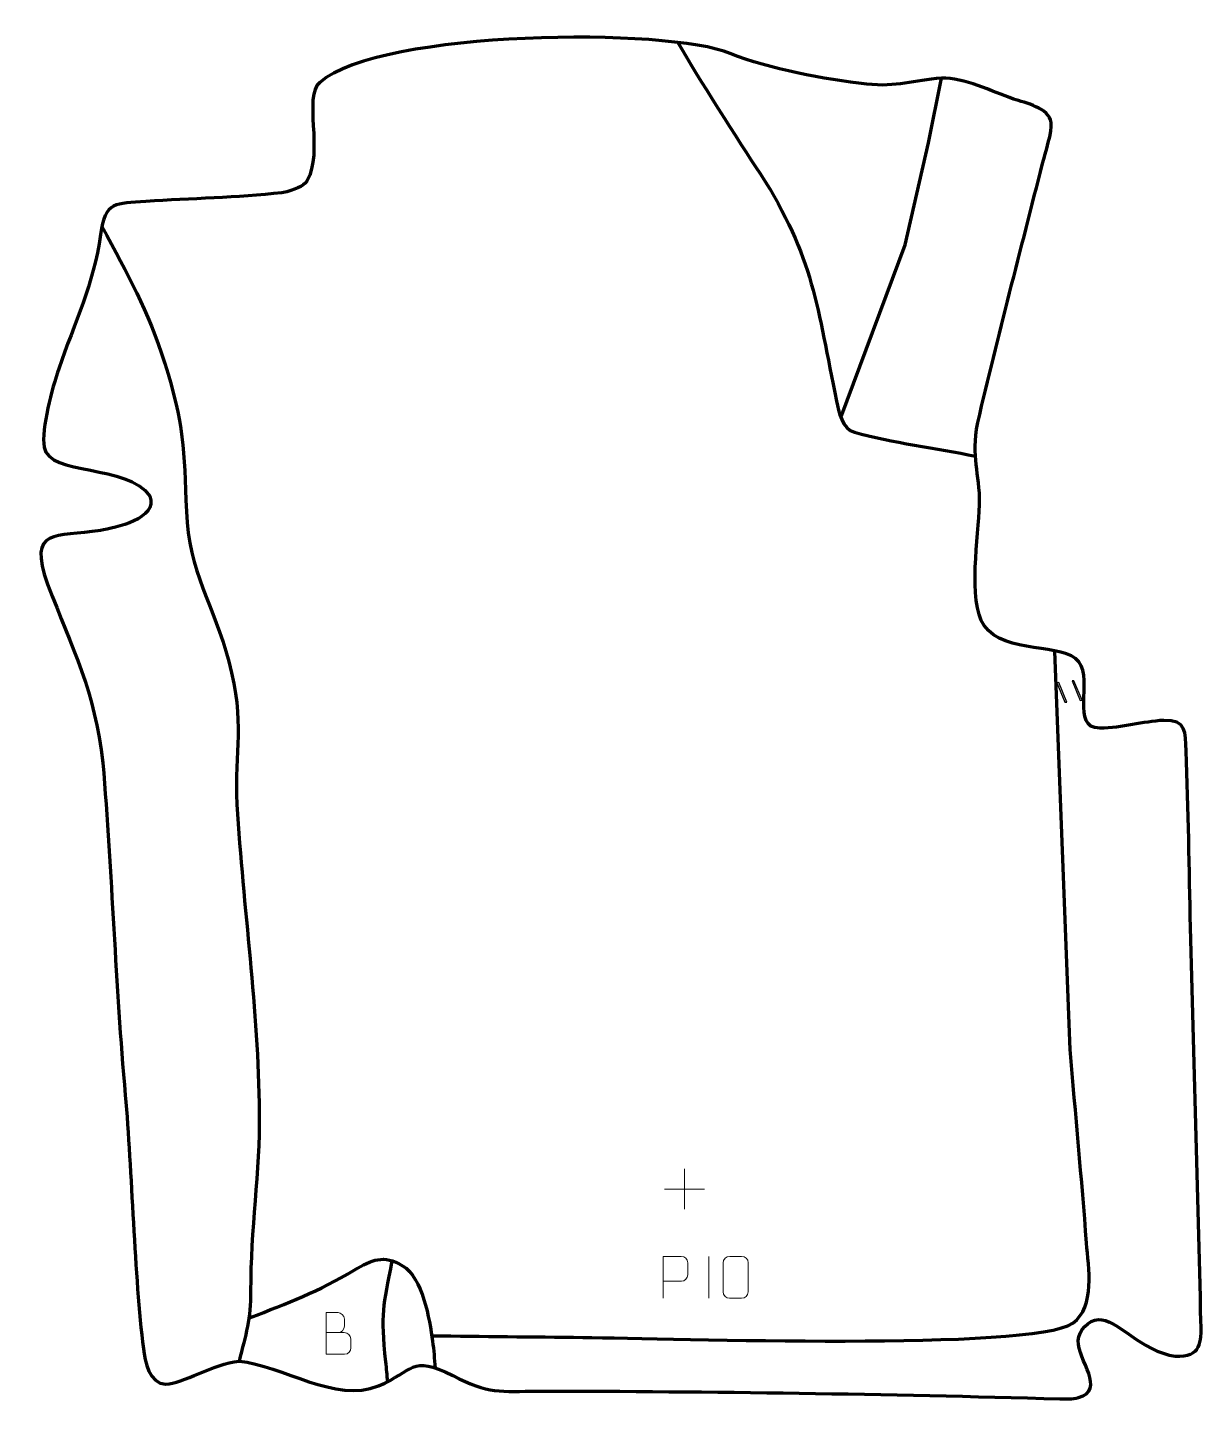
# Model space of a CAD drawing. Header units: millimetres. Extents: x 929 to 1631, y 106 to 929.
import ezdxf

# ---------------------------------------------------------------- set-up
doc = ezdxf.new("R2010")
doc.units = ezdxf.units.MM
doc.header["$MEASUREMENT"] = 0
doc.layers.add('layer 2', color=7, linetype='Continuous')
doc.layers.add('layer 3', color=7, linetype='Continuous')

msp = doc.modelspace()

# ---------------------------------------------------------------- linework, layer by layer
at = {"layer": 'layer 2', "color": 142, "lineweight": 158}
for points, knots in [([(1317.976, 919.844), (1329.7775, 899.3737), (1354.3459, 860.8866), (1367.2331, 841.3209), (1367.2331, 841.3209), (1399.5728, 791.2477), (1401.2577, 761.1545), (1412.9656, 705.186), (1412.9656, 705.186), (1414.3381, 698.6252), (1416.1899, 688.6988), (1423.6509, 686.6653), (1423.6509, 686.6653), (1445.636, 680.6733), (1473.1605, 676.8851), (1495.9913, 672.4217)], [0, 0, 0, 0, 0.2, 0.2, 0.2, 0.2, 0.4, 0.4, 0.4, 0.4, 0.6, 0.6, 0.6, 0.6, 1, 1, 1, 1]), ([(1415.469, 695.4264), (1415.469, 695.4264), (1454.0404, 798.6846), (1454.0404, 798.6846), (1454.0404, 798.6846), (1454.0404, 798.6846), (1467.8862, 859.7292), (1467.8862, 859.7292), (1467.8862, 859.7292), (1467.8862, 859.7292), (1475.7363, 898.4191), (1475.7363, 898.4191)], [0, 0, 0, 0, 0.25, 0.25, 0.25, 0.25, 0.5, 0.5, 0.5, 0.5, 1, 1, 1, 1]), ([(973.4344, 809.7101), (989.3172, 780.2699), (1000.7345, 760.3069), (1011.0522, 727.8248), (1011.0522, 727.8248), (1022.4684, 691.8847), (1022.5723, 676.2907), (1024.0027, 639.3201), (1024.0027, 639.3201), (1025.4063, 603.0449), (1040.6118, 583.1621), (1049.3902, 549.6215), (1049.3902, 549.6215), (1059.301, 511.7539), (1052.6583, 497.2472), (1054.2226, 464.0439), (1054.2226, 464.0439), (1057.9552, 402.3248), (1066.9568, 341.8582), (1067.6152, 279.6282), (1067.6152, 279.6282), (1067.9805, 245.0997), (1062.2905, 209.1222), (1062.4443, 173.208), (1062.4443, 173.208), (1062.6189, 156.5939), (1059.5264, 146.8277), (1055.5303, 131.1268)], [0, 0, 0, 0, 0.125, 0.125, 0.125, 0.125, 0.25, 0.25, 0.25, 0.25, 0.375, 0.375, 0.375, 0.375, 0.5, 0.5, 0.5, 0.5, 0.625, 0.625, 0.625, 0.625, 0.75, 0.75, 0.75, 0.75, 1, 1, 1, 1]), ([(1170.9876, 146.2957), (1201.0578, 145.9749), (1231.1281, 145.6541), (1261.1982, 145.3333), (1261.1982, 145.3333), (1313.6915, 144.7734), (1529.4484, 137.2121), (1554.2508, 153.8054), (1554.2508, 153.8054), (1567.9225, 163.8569), (1563.6246, 186.9015), (1562.5057, 201.7523), (1562.5057, 201.7523), (1559.6022, 240.2857), (1555.9474, 279.0729), (1552.6233, 317.5737), (1552.6233, 317.5737), (1552.6233, 317.5737), (1543.5909, 555.6183), (1543.5909, 555.6183)], [0, 0, 0, 0, 0.16666667, 0.16666667, 0.16666667, 0.16666667, 0.33333333, 0.33333333, 0.33333333, 0.33333333, 0.5, 0.5, 0.5, 0.5, 0.66666667, 0.66666667, 0.66666667, 0.66666667, 1, 1, 1, 1]), ([(1061.8502, 156.9786), (1085.0495, 166.2169), (1102.6959, 172.4702), (1124.4411, 185.5993), (1124.4411, 185.5993), (1134.8007, 191.8542), (1142.1107, 195.018), (1153.3676, 188.2029), (1153.3676, 188.2029), (1165.3682, 180.9376), (1169.3973, 156.2462), (1171.2678, 143.1191), (1171.2678, 143.1191), (1172.0254, 137.8025), (1172.3768, 132.4381), (1172.7376, 127.0833)], [0, 0, 0, 0, 0.2, 0.2, 0.2, 0.2, 0.4, 0.4, 0.4, 0.4, 0.6, 0.6, 0.6, 0.6, 1, 1, 1, 1]), ([(1146.9831, 191.261), (1141.5782, 163.1686), (1140.114, 160.2687), (1143.1217, 130.7535), (1143.1217, 130.7535), (1143.5282, 126.7651), (1143.9281, 122.7812), (1144.2979, 118.7892)], [0, 0, 0, 0, 0.33333333, 0.33333333, 0.33333333, 0.33333333, 1, 1, 1, 1])]:
    msp.add_open_spline(points, degree=3, knots=knots, dxfattribs=at)
at = {"layer": 'layer 2', "color": 142}
for points in [[(1549.5823, 525.1644), (1549.5823, 525.1644), (1544.785, 536.8291), (1544.785, 536.8291), (1544.785, 536.8291), (1544.785, 536.8291), (1545.9316, 536.9644), (1545.9316, 536.9644), (1545.9316, 536.9644), (1545.9316, 536.9644), (1550.7289, 525.2997), (1550.7289, 525.2997), (1550.7289, 525.2997), (1550.7289, 525.2997), (1549.5823, 525.1644), (1549.5823, 525.1644)], [(1558.6403, 526.233), (1558.6403, 526.233), (1553.843, 537.8977), (1553.843, 537.8977), (1553.843, 537.8977), (1553.843, 537.8977), (1554.9896, 538.0329), (1554.9896, 538.0329), (1554.9896, 538.0329), (1554.9896, 538.0329), (1559.7869, 526.3682), (1559.7869, 526.3682), (1559.7869, 526.3682), (1559.7869, 526.3682), (1558.6403, 526.233), (1558.6403, 526.233)]]:
    msp.add_open_spline(points, degree=3, knots=[0, 0, 0, 0, 0.2, 0.2, 0.2, 0.2, 0.4, 0.4, 0.4, 0.4, 0.6, 0.6, 0.6, 0.6, 1, 1, 1, 1], dxfattribs=at)
at = {"layer": 'layer 2', "color": 250, "lineweight": 9}
for points in [[(1321.9156, 246.0703), (1321.9156, 246.0703), (1321.9156, 222.0924), (1321.9156, 222.0924)], [(1309.9267, 234.0813), (1309.9267, 234.0813), (1333.9046, 234.0813), (1333.9046, 234.0813)], [(1336.6046, 193.7527), (1336.6046, 193.7527), (1336.6046, 168.7786), (1336.6046, 168.7786)]]:
    msp.add_open_spline(points, degree=3, dxfattribs=at)
for points, knots in [([(1309.2725, 168.7888), (1309.2725, 168.7888), (1309.2725, 193.7424), (1309.2725, 193.7424), (1309.2725, 193.7424), (1312.8675, 193.7424), (1316.4628, 193.7424), (1320.0582, 193.7424), (1320.0582, 193.7424), (1322.3834, 193.7045), (1323.9408, 192.2144), (1323.9366, 189.8483), (1323.9366, 189.8483), (1323.9362, 187.8126), (1323.9362, 184.7533), (1323.9366, 182.7173), (1323.9366, 182.7173), (1323.9301, 180.8419), (1322.1179, 178.9), (1320.1083, 178.8809), (1320.1083, 178.8809), (1320.1083, 178.8809), (1309.2725, 178.8809), (1309.2725, 178.8809)], [0, 0, 0, 0, 0.14285714, 0.14285714, 0.14285714, 0.14285714, 0.28571429, 0.28571429, 0.28571429, 0.28571429, 0.42857143, 0.42857143, 0.42857143, 0.42857143, 0.57142857, 0.57142857, 0.57142857, 0.57142857, 0.71428571, 0.71428571, 0.71428571, 0.71428571, 1, 1, 1, 1]), ([(1349.0239, 193.7649), (1351.39, 193.7649), (1353.7565, 193.7649), (1356.123, 193.7649), (1356.123, 193.7649), (1358.1035, 193.8005), (1360.1295, 192.3062), (1360.1566, 189.8641), (1360.1566, 189.8641), (1360.1562, 184.1067), (1360.1562, 178.3489), (1360.1566, 172.5907), (1360.1566, 172.5907), (1360.0145, 170.2631), (1358.3081, 168.7808), (1356.123, 168.77), (1356.123, 168.77), (1353.7506, 168.7704), (1351.3782, 168.7704), (1349.0062, 168.77), (1349.0062, 168.77), (1347.0477, 168.6644), (1345.0413, 170.5523), (1345.0527, 172.5733), (1345.0527, 172.5733), (1345.0531, 178.3539), (1345.0531, 184.1342), (1345.0527, 189.914), (1345.0527, 189.914), (1345.057, 192.056), (1346.8341, 193.7785), (1349.0239, 193.7649)], [0, 0, 0, 0, 0.11111111, 0.11111111, 0.11111111, 0.11111111, 0.22222222, 0.22222222, 0.22222222, 0.22222222, 0.33333333, 0.33333333, 0.33333333, 0.33333333, 0.44444444, 0.44444444, 0.44444444, 0.44444444, 0.55555556, 0.55555556, 0.55555556, 0.55555556, 0.66666667, 0.66666667, 0.66666667, 0.66666667, 0.77777778, 0.77777778, 0.77777778, 0.77777778, 1, 1, 1, 1]), ([(1107.5994, 148.1927), (1111.238, 148.1931), (1114.8251, 148.1931), (1118.4645, 148.1927), (1118.4645, 148.1927), (1120.4399, 148.1754), (1122.3635, 146.4393), (1122.3635, 144.3897), (1122.3635, 144.3897), (1122.3631, 143.2611), (1122.3631, 140.2117), (1122.3635, 139.0828), (1122.3635, 139.0828), (1122.3811, 137.2249), (1120.839, 135.211), (1118.5175, 135.2279), (1118.5175, 135.2279), (1114.8777, 135.2283), (1111.2383, 135.2283), (1107.5994, 135.2279), (1107.5994, 135.2279), (1107.5994, 143.5462), (1107.5994, 151.864), (1107.5994, 160.1815), (1107.5994, 160.1815), (1109.9731, 160.1815), (1112.3472, 160.1815), (1114.7214, 160.1815), (1114.7214, 160.1815), (1116.4022, 160.1991), (1118.499, 158.2886), (1118.5167, 156.3262), (1118.5167, 156.3262), (1118.5163, 154.2601), (1118.5163, 154.1141), (1118.5167, 152.0476), (1118.5167, 152.0476), (1118.534, 149.9815), (1116.6795, 148.1754), (1114.6695, 148.1927)], [0, 0, 0, 0, 0.09090909, 0.09090909, 0.09090909, 0.09090909, 0.18181818, 0.18181818, 0.18181818, 0.18181818, 0.27272727, 0.27272727, 0.27272727, 0.27272727, 0.36363636, 0.36363636, 0.36363636, 0.36363636, 0.45454545, 0.45454545, 0.45454545, 0.45454545, 0.54545455, 0.54545455, 0.54545455, 0.54545455, 0.63636364, 0.63636364, 0.63636364, 0.63636364, 0.72727273, 0.72727273, 0.72727273, 0.72727273, 0.81818182, 0.81818182, 0.81818182, 0.81818182, 1, 1, 1, 1])]:
    msp.add_open_spline(points, degree=3, knots=knots, dxfattribs=at)
at = {"layer": 'layer 3', "color": 242, "lineweight": 158}
msp.add_open_spline([(1081.1557, 829.9038), (1089.1897, 831.4774), (1093.6785, 833.6549), (1096.1428, 836.7873), (1096.1428, 836.7873), (1106.1944, 854.9238), (1093.6875, 887.2406), (1103.7544, 895.864), (1103.7544, 895.864), (1140.7613, 927.5651), (1312.7899, 928.7095), (1349.3038, 913.1398), (1349.3038, 913.1398), (1372.6866, 903.6971), (1405.8362, 897.7645), (1431.0234, 894.8653), (1431.0234, 894.8653), (1449.0383, 892.7916), (1459.0338, 897.2801), (1475.7363, 898.4191), (1475.7363, 898.4191), (1489.0338, 898.9244), (1505.8984, 890.4316), (1518.8266, 885.951), (1518.8266, 885.951), (1525.8847, 883.5885), (1540.0325, 880.6815), (1541.3257, 871.9627), (1541.3257, 871.9627), (1542.1239, 866.582), (1537.715, 853.3648), (1536.1786, 847.3089), (1536.1786, 847.3089), (1523.1124, 795.7866), (1509.63, 744.2061), (1497.4644, 692.4732), (1497.4644, 692.4732), (1493.1551, 670.8564), (1498.7862, 663.303), (1498.5121, 643.237), (1498.5121, 643.237), (1497.9666, 624.7941), (1491.3501, 586.1661), (1501.207, 571.0008), (1501.207, 571.0008), (1513.686, 553.6086), (1549.2036, 560.9615), (1557.8846, 549.3629), (1557.8846, 549.3629), (1566.6723, 537.6219), (1552.6944, 509.8739), (1570.4412, 509.6444), (1570.4412, 509.6444), (1584.1916, 509.8463), (1595.8718, 513.6201), (1608.7636, 514.3543), (1608.7636, 514.3543), (1622.3804, 514.5792), (1621.5556, 507.5068), (1622.0575, 496.0236), (1622.0575, 496.0236), (1623.5855, 461.0633), (1623.7924, 425.4884), (1624.7084, 390.4386), (1624.7084, 390.4386), (1626.7625, 311.8661), (1628.9393, 233.2911), (1630.9644, 154.7196), (1630.9644, 154.7196), (1631.266, 141.7233), (1631.2459, 133.7235), (1615.5141, 134.0708), (1615.5141, 134.0708), (1595.6572, 136.749), (1580.4041, 156.6518), (1569.6101, 156.029), (1569.6101, 156.029), (1563.872, 155.6979), (1557.6467, 149.5942), (1557.4603, 143.3949), (1557.4603, 143.3949), (1557.1145, 131.8989), (1574.6148, 113.7913), (1557.5951, 109.3179), (1557.5951, 109.3179), (1554.1263, 108.4062), (1550.176, 108.4839), (1546.6092, 108.5707), (1546.6092, 108.5707), (1442.9496, 111.5639), (1338.4019, 113.101), (1234.7427, 113.2502), (1234.7427, 113.2502), (1211.5085, 113.0505), (1204.822, 111.3044), (1183.315, 122.6106), (1183.315, 122.6106), (1157.6338, 135.1848), (1160.4237, 125.2013), (1138.8656, 116.2908), (1138.8656, 116.2908), (1113.5135, 105.8121), (1081.2058, 128.6338), (1055.5303, 131.1268), (1055.5303, 131.1268), (1040.338, 129.3988), (1021.4886, 117.7942), (1011.6747, 117.2829), (1011.6747, 117.2829), (1001.7898, 117.7306), (999.2326, 130.7992), (998.2605, 138.5487), (998.2605, 138.5487), (992.8487, 181.6915), (991.3978, 245.5871), (987.4344, 290.2637), (987.4344, 290.2637), (981.5796, 356.2618), (979.4522, 422.963), (974.038, 488.954), (974.038, 488.954), (969.1449, 532.0355), (955.9478, 556.7872), (940.8583, 595.7931), (940.8583, 595.7931), (928.9605, 630.0638), (945.5655, 623.6032), (972.6141, 627.9673), (972.6141, 627.9673), (981.2873, 629.3667), (1007.3718, 634.9447), (1002.1814, 648.4045), (1002.1814, 648.4045), (988.6746, 668.0116), (941.7834, 660.412), (938.9251, 677.6843), (938.9251, 677.6843), (937.0928, 688.7558), (943.8309, 713.3952), (947.6187, 724.5376), (947.6187, 724.5376), (957.342, 752.8869), (968.3715, 774.5312), (972.6282, 804.9906), (972.6282, 804.9906), (975.4295, 825.0354), (981.6148, 823.369), (999.8147, 824.6452), (999.8147, 824.6452), (1026.8566, 826.5414), (1054.2768, 826.832), (1081.1557, 829.9038)], degree=3, knots=[0, 0, 0, 0, 0.02564103, 0.02564103, 0.02564103, 0.02564103, 0.05128205, 0.05128205, 0.05128205, 0.05128205, 0.07692308, 0.07692308, 0.07692308, 0.07692308, 0.1025641, 0.1025641, 0.1025641, 0.1025641, 0.12820513, 0.12820513, 0.12820513, 0.12820513, 0.15384615, 0.15384615, 0.15384615, 0.15384615, 0.17948718, 0.17948718, 0.17948718, 0.17948718, 0.20512821, 0.20512821, 0.20512821, 0.20512821, 0.23076923, 0.23076923, 0.23076923, 0.23076923, 0.25641026, 0.25641026, 0.25641026, 0.25641026, 0.28205128, 0.28205128, 0.28205128, 0.28205128, 0.30769231, 0.30769231, 0.30769231, 0.30769231, 0.33333333, 0.33333333, 0.33333333, 0.33333333, 0.35897436, 0.35897436, 0.35897436, 0.35897436, 0.38461538, 0.38461538, 0.38461538, 0.38461538, 0.41025641, 0.41025641, 0.41025641, 0.41025641, 0.43589744, 0.43589744, 0.43589744, 0.43589744, 0.46153846, 0.46153846, 0.46153846, 0.46153846, 0.48717949, 0.48717949, 0.48717949, 0.48717949, 0.51282051, 0.51282051, 0.51282051, 0.51282051, 0.53846154, 0.53846154, 0.53846154, 0.53846154, 0.56410256, 0.56410256, 0.56410256, 0.56410256, 0.58974359, 0.58974359, 0.58974359, 0.58974359, 0.61538462, 0.61538462, 0.61538462, 0.61538462, 0.64102564, 0.64102564, 0.64102564, 0.64102564, 0.66666667, 0.66666667, 0.66666667, 0.66666667, 0.69230769, 0.69230769, 0.69230769, 0.69230769, 0.71794872, 0.71794872, 0.71794872, 0.71794872, 0.74358974, 0.74358974, 0.74358974, 0.74358974, 0.76923077, 0.76923077, 0.76923077, 0.76923077, 0.79487179, 0.79487179, 0.79487179, 0.79487179, 0.82051282, 0.82051282, 0.82051282, 0.82051282, 0.84615385, 0.84615385, 0.84615385, 0.84615385, 0.87179487, 0.87179487, 0.87179487, 0.87179487, 0.8974359, 0.8974359, 0.8974359, 0.8974359, 0.92307692, 0.92307692, 0.92307692, 0.92307692, 0.94871795, 0.94871795, 0.94871795, 0.94871795, 1, 1, 1, 1], dxfattribs=at)

doc.saveas('drawing.dxf')
